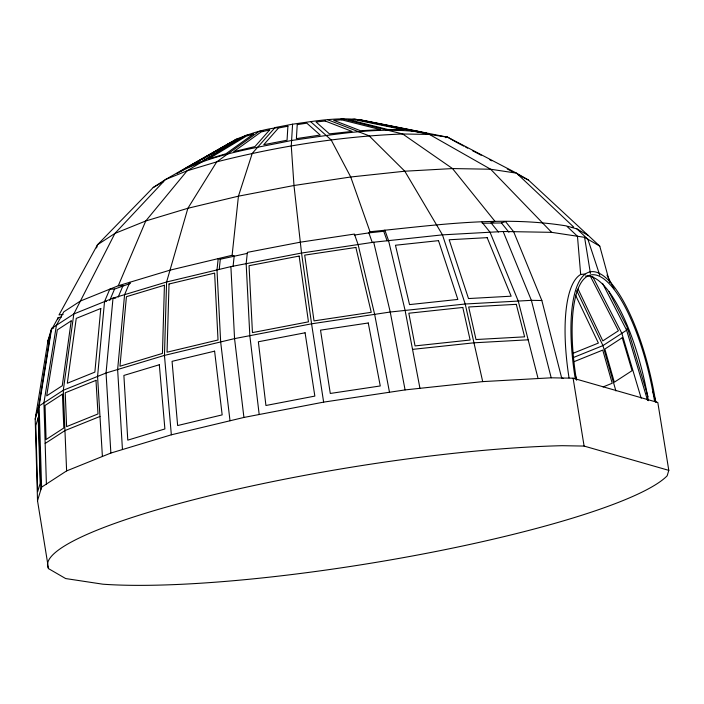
<?xml version="1.0" encoding="UTF-8"?>
<svg xmlns="http://www.w3.org/2000/svg" width="704" height="704" viewBox="0 0 704 704"><rect width="100%" height="100%" fill="white"/><g stroke="black" fill="none" stroke-linecap="round" stroke-linejoin="round"><path stroke-width="1.06" d="M609.699 282.55L599.782 246.145L528.484 180.083L516.542 173.158L447.665 137.201L362.798 120.296C339.46 116.556 315.735 120.982 292.582 124.194L291.271 145.878L293.982 185.504L301.532 253.044L311.573 323.822L323.638 402.125L243.918 417.446L171.345 434.808L110.871 453.05L66.616 470.906L41.598 487.177L37.523 500.738L48.514 568.621L65.657 578.556L102.854 584.197A316.36 48.946 -9.2 0 0 425.55 553.502A316.36 48.946 -9.2 0 0 667.172 475.79L668.8 470.36L657.809 402.486L573.109 378.198L551.206 377.81L482.706 381.612L405.09 389.91L323.638 402.125M130.407 283.422L114.558 289.062L109.798 289.168L104.535 301.576L97.566 376.429L102.397 456.465M219.208 269.509L220.308 259.222L247.438 253.352M46.394 484.062L43.93 402.855L56.426 325.274L63.8 311.837L80.414 301.03L118.272 285.754L170.016 270.151L232.109 255.288L238.436 196.178L252.243 153.375L275.062 127.556L292.582 124.194M233.103 266.182L234.203 255.895L232.109 255.288M37.523 500.738L35.2 419.074L48.03 340.419L51.638 328.398L73.806 313.984L113.01 298.153L166.593 281.996L230.894 266.614L301.532 253.044L373.701 242.211L442.464 234.863L503.158 231.502L551.637 232.338L584.584 237.336L599.782 246.145M47.714 342.734L50.274 334.215M57.622 319.554L58.23 317.548L61.301 317.152M35.798 415.818L38.658 406.287M35.2 419.074L39.134 405.97L51.638 328.398L53.618 328.143M96.545 247.905L97.495 244.754L153.19 187.519L165.44 179.555L236.095 139.313C249.559 133.883 263.771 128.999 278.212 127.626M608.854 291.491L627.405 327.606L626.622 330.202L647.53 400.33M109.701 300.511L114.558 289.062M118.175 297.088L123.033 285.639L118.272 285.754L145.754 220.977L187.106 170.808L245.819 135.388L247.958 135.08M129.853 282.26L124.59 294.668L117.63 369.512L122.452 449.557M48.03 340.419L49.025 338.571M58.23 317.548L50.855 330.994L38.359 408.566L40.814 489.773M569.026 377.89A121.167 37.391 77.9 0 1 580.677 274.481L577.465 236.254L566.526 225.94C501.415 215.301 435.063 225.342 370.005 231.73L368.878 232.883L354.323 235.066M372.24 242.414L368.878 232.883L383.75 231.29L384.868 230.138L388.564 240.627L405.108 310.429L419.954 388.318M176.942 173.501C211.851 153.886 252.903 148.667 291.597 140.457C336.054 134.288 381.63 125.778 426.448 132.977M180.752 171.318L184.404 168.942M230.243 142.815L226.142 145.35M232.426 141.698L236.095 139.313L239.307 138.714M45.162 443.458L64.962 430.584L99.986 416.451M188.39 167.112L191.224 165.484M193.107 164.393L194.999 163.302M196.882 162.219L199.716 160.582M201.599 159.5L203.491 158.409M205.374 157.318L224.25 146.432M153.19 187.519L163.328 181.667M202.998 158.796L204.899 157.705M206.8 156.605L209.66 154.959M211.561 153.859L213.47 152.759M216.322 151.114L218.222 150.022M220.132 148.922L230.595 142.886M185.319 168.344L230.982 142.34M572.801 353.399L598.391 343.068L575.502 295.09M573.628 357.43L602.958 345.594L626.622 330.202L602.554 283.36M573.962 361.706L602.747 350.09L612.207 383.258L603.09 386.936M482.222 223.265L501.45 222.957L505.498 221.566L513.638 231.678L541.851 300.52L561.678 377.995L563.605 378.514M445.57 137.65L447.665 137.201L456.06 142.067M571.727 227.436L573.654 227.022L516.542 173.158L490.635 169.233L452.514 168.564L404.8 171.213L350.724 176.994L293.982 185.504L238.436 196.178L187.88 208.278L145.754 220.977L114.919 233.42L97.495 244.754L59.004 314.952L63.105 314.424M340.481 119.275L342.602 118.853L402.679 133.98L429.458 134.446L447.665 137.201M352.449 119.398L354.622 119.055L429.458 134.446L490.635 169.233L551.637 232.338M360.642 120.551L362.798 120.296M580.677 274.481L585.015 274.014M412.526 349.378L473.959 342.813L528.167 339.803M263.454 130.988L259.107 131.375L216.709 161.876L187.106 170.808L165.44 179.555L114.919 233.42L73.806 313.984L63.298 390.262L66.616 470.906M115.773 298.091L113.01 298.153L106.049 373.006L110.871 453.05M104.535 301.576L106.436 301.532M541.851 300.52L531.379 300.335L465.212 304.005L390.236 312.022L311.573 323.822L234.555 338.615L164.454 355.397L106.049 373.006L63.298 390.262L39.134 405.97L41.598 487.177M668.8 470.36L584.1 446.072L562.197 445.694A316.36 48.946 -9.2 0 0 217.404 493.821A316.36 48.946 -9.2 0 0 48.514 568.621M368.192 121.748L373.569 122.822M378.946 123.895L384.322 124.96M389.699 126.034L395.076 127.107M403.682 128.823L409.059 129.888M414.436 130.962L423.042 132.678M567.565 226.239L576.937 228.923L588.315 235.523M220.308 259.222L218.205 258.614L216.99 269.94L220.66 341.942L230.014 420.772M327.545 119.689L369.142 135.837L404.8 171.213L442.464 234.863L465.212 304.005L482.706 381.612M457.028 142.578L463.786 146.124M465.714 147.136L467.65 148.148M472.481 150.682L481.166 155.25M489.861 159.808L491.788 160.82M507.241 168.934L512.072 171.468M517.862 174.504L528.484 180.083M310.482 121.51L331.144 139.894L350.724 176.994L370.005 231.73M576.937 228.923L587.875 239.246L599.79 275.299M501.45 222.957L508.913 232.232M498.432 232.047L490.97 222.781L495.018 221.382L452.514 168.564L402.679 133.98C339.909 136.462 277.561 146.458 216.709 161.876L187.88 208.278L166.593 281.996L164.454 355.397L171.345 434.808M481.897 222.112L490.037 232.223L518.258 301.066L538.085 378.541M606.98 275.088L613.994 288.754M592.75 276.716L621.834 333.318L641.177 398.218M590.278 276.047L618.394 330.766L602.809 340.894L578.054 289.001M576.77 290.69L602.958 345.594L615.894 390.914M503.158 231.502L531.379 300.335L551.206 377.81M383.75 231.29L387.103 240.821M652.898 391.706L656.022 402.178M627.405 327.606L647.997 396.686M575.564 376.086L576.664 380.266M373.701 242.211L390.236 312.022L405.09 389.91M389.488 392.251L374.642 314.362L358.098 244.552L354.402 234.071L300.318 242.185L247.377 252.358L246.162 263.674L249.832 335.685L259.186 414.515M584.584 237.336L590.436 273.434M573.109 378.198L584.1 446.072M243.918 417.446L234.555 338.615L230.894 266.614M575.256 378.814A121.167 37.391 77.9 0 1 596.323 272.175A121.167 37.391 77.9 0 1 655.662 401.87M576.303 379.113A117.999 36.414 77.9 0 1 596.816 275.255A117.999 36.414 77.9 0 1 654.614 401.562M585.455 276.109A117.999 36.414 77.9 0 1 648.375 400.69M164.428 285.234L162.448 353.417L119.962 366.23L126.43 296.692L164.428 285.234M169.022 284.002L167.042 352.194L218.029 339.988L214.623 273.09L169.022 284.002M287.901 126.21L287.056 140.219L263.745 144.698L278.494 128.014L287.901 126.21M297.229 124.608L296.384 138.626L320.197 135.054L306.838 123.174L297.229 124.608M100.795 308.484L94.864 372.126L67.311 383.249L76.243 318.393L100.795 308.484M71.192 320.874L62.269 385.73L46.684 395.868L57.314 329.903L71.192 320.874M38.201 417.648L35.816 425.603L37.69 491.621L40.19 483.296L38.201 417.648M269.676 129.906L254.927 146.59L233.71 151.668L261.114 131.956L269.676 129.906M253.414 134.015L226.01 153.727L208.331 159.06L246.277 136.162L253.414 134.015M62.427 394.161L45.03 405.469L46.068 439.534L63.818 427.997L62.427 394.161M622.248 337.744L604.85 349.052L614.31 382.219L632.06 370.682L622.248 337.744M240.214 138.257L202.268 161.146L189.332 166.373L234.995 140.36L240.214 138.257M95.982 380.362L65.217 392.788L66.607 426.624L98.006 413.943L95.982 380.362M159.324 364.742L123.886 375.434L127.785 440.141L164.894 428.956L159.324 364.742M214.606 351.155L172.066 361.337L177.637 425.542L222.165 414.885L214.606 351.155M299.138 256.08L249.049 265.698L252.446 332.605L308.458 321.842L299.138 256.08M305.087 332.79L258.359 341.766L265.927 405.495L314.846 396.097L305.087 332.79M355.872 247.447L304.7 255.13L314.019 320.892L371.246 312.303L355.872 247.447M368.262 322.986L320.522 330.15L330.29 393.457L380.266 385.959L368.262 322.986M325.204 121L316.052 121.986L329.402 133.866L352.088 131.446L325.204 121M438.513 240.645L395.454 245.247L409.526 304.603L457.855 299.438L438.513 240.645M462.792 307.463L408.83 313.227L415.052 345.91L470.131 340.023L462.792 307.463M341.748 119.856L333.67 120.305L360.554 130.742L380.574 129.633L341.748 119.856M487.159 237.653L449.161 239.765L468.503 298.558L511.157 296.19L487.159 237.653M516.296 304.339L468.67 306.979L476.01 339.539L524.621 336.838L516.296 304.339M355.335 119.803L348.876 119.689L387.71 129.466L403.7 129.747L355.335 119.803M365.042 120.85L360.659 120.182L409.024 130.126L419.892 131.771L365.042 120.85"/></g></svg>
